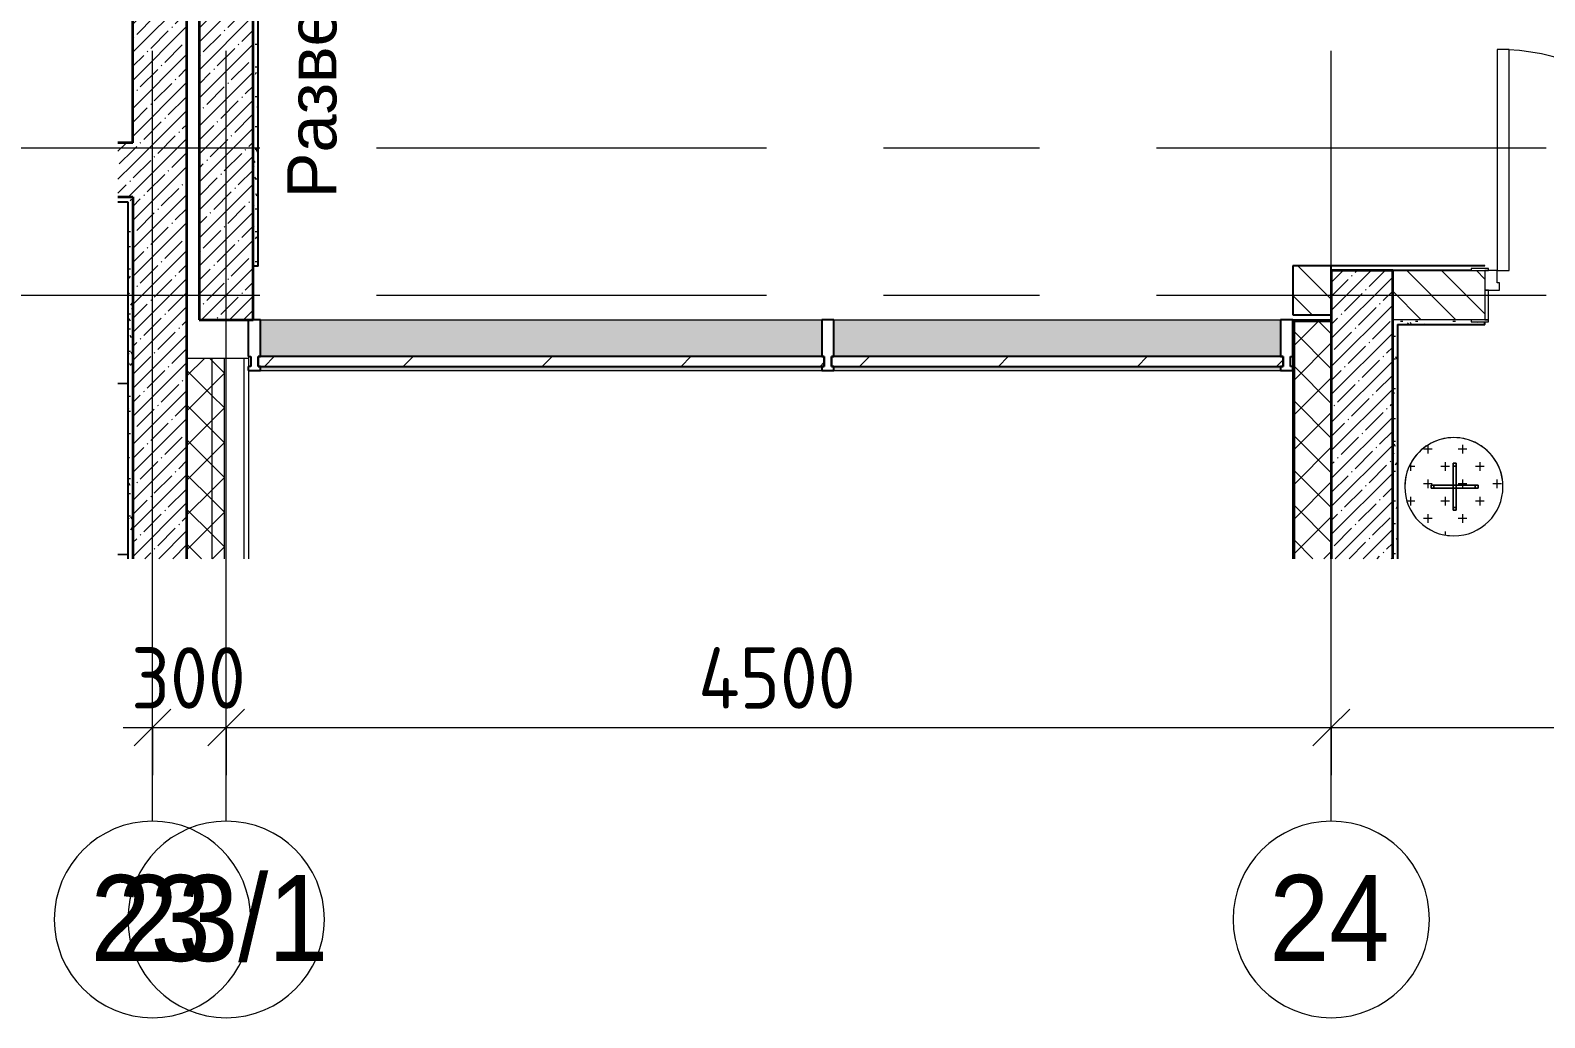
# Model space of a CAD drawing. Header units: millimetres. Extents: x 80461 to 154144, y -1987 to 15370.
# Drawn here: x 84062 to 90229, y 7559 to 11578 of the extents above; entities that cross this region are included whole.
import ezdxf

# ---------------------------------------------------------------- set-up
doc = ezdxf.new("R2010")
doc.units = ezdxf.units.MM
doc.linetypes.add('Осевая', pattern=[3175, 635, -476.25, 1587.5, -476.25])
for name, color, linetype, lineweight in [('A-ANNO-DIMS', 7, 'Continuous', 9), ('A-ANNO-DIMS-100', 7, 'Continuous', 9), ('A-DOOR', 7, 'Continuous', 9), ('A-DOOR-1', 7, 'Continuous', 13), ('A-DOOR-FRAM', 7, 'Continuous', 13), ('A-GLAZ-CURT', 7, 'Continuous', 9), ('A-GLAZ-CURT-1', 7, 'Continuous', 25), ('A-GLAZ-CWMG', 7, 'Continuous', 9), ('A-GLAZ-CWMG-1', 7, 'Continuous', 25), ('A-WALL', 7, 'Continuous', 9), ('G-ANNO-SYMB', 7, 'Continuous', 9), ('I-FURN', 7, 'Continuous', 9), ('I-WALL', 7, 'Continuous', 9), ('Оси', 7, 'Continuous', 9), ('Оси-1', 7, 'Continuous', 20), ('Оси-2', 7, 'Осевая', 9)]:
    doc.layers.add(name, color=color, linetype=linetype, lineweight=lineweight)
for name, color, linetype, lineweight, true_color in [('A-WALL-1', 7, 'Continuous', 25, 0x3c3c3c), ('A-WALL-2', 7, 'Continuous', 35, 0x3c3c3c), ('A-WALL-3', 7, 'Continuous', 13, 0x3c3c3c), ('A-WALL-FNSH-1', 7, 'Continuous', 9, 0x3c3c3c), ('A-WALL-FNSH-2', 7, 'Continuous', 13, 0x3c3c3c), ('I-FURN-1', 7, 'Continuous', 9, 0xf0f0f0)]:
    doc.layers.add(name, color=color, linetype=linetype, lineweight=lineweight, true_color=true_color)
doc.styles.add('Arial', font='arial.ttf', dxfattribs={"width": 0.9, "height": 350})
doc.styles.add('Arial_1', font='arial.ttf', dxfattribs={"height": 200})
doc.styles.add('ISOCPEUR', font='isocpeur.ttf', dxfattribs={"width": 0.9, "height": 250})
doc.dimstyles.new('ISO-2_5_0_9К_БОЛЬШОЙ', dxfattribs={"dimscale": 304.8, "dimtxt": 248.995294, "dimasz": 0.492126, "dimexe": 0.393701, "dimexo": 0.984252, "dimgap": 0, "dimtad": 1, "dimdec": 0, "dimrnd": 10, "dimzin": 0, "dimdsep": 46, "dimtxsty": 'ISOCPEUR', "dimblk1": 'OBLIQUE', "dimblk2": 'OBLIQUE', "dimsah": 1, "dimcen": 0.09, "dimdle": 0.393701, "dimazin": 0, "dimtfac": 1, "dimtdec": 4, "dimtix": 1, "dimtmove": 0, "dimatfit": 3, "dimfxl": 1, "dimtvp": 1, "dimtolj": 1, "dimtzin": 0, "dimarcsym": 2})
pattern_1 = [(45, (0, 0), (-57.024626, 57.024626), []), (45, (57.025, 0), (-57.024626, 57.024626), [100.806, -20.161, 3.353, -16.808])]
pattern_2 = [(45, (0, 0), (-70.71068, 70.71068), []), (135, (0, 0), (-70.71068, -70.71068), [])]
pattern_3 = [(135, (0, 0), (-70.71068, -70.71068), [])]
pattern_4 = [(0, (0, 0), (121.92, 30.48), [10.058, -81.382, 10.058, -81.382, -487.68]), (0, (0, 0), (121.92, 30.48), [-182.88, 10.058, -172.822, 10.058, -81.382, -213.36]), (0, (0, 0), (121.92, 30.48), [-457.2, 10.058, -50.902, 10.058, -142.342]), (120, (45.72, 15.24), (-87.356454, 90.345817), [10.058, -81.382, 10.058, -81.382, -487.68]), (120, (45.72, 15.24), (-87.356454, 90.345817), [-182.88, 10.058, -172.822, 10.058, -81.382, -213.36]), (120, (45.72, 15.24), (-87.356454, 90.345817), [-457.2, 10.058, -50.902, 10.058, -142.342]), (240, (60.96, 76.2), (-34.563546, -120.825817), [10.058, -81.382, 10.058, -81.382, -487.68]), (240, (60.96, 76.2), (-34.563546, -120.825817), [-182.88, 10.058, -172.822, 10.058, -81.382, -213.36]), (240, (60.96, 76.2), (-34.563546, -120.825817), [-457.2, 10.058, -50.902, 10.058, -142.342])]

# ---------------------------------------------------------------- blocks, each defined once
blk = doc.blocks.new('110_Дверь_СКБ_2Ст - Д-2а_п_ Из коридора на лестницу-32215207-План разверток пом_3_41_ Этаж 3')
at = {"layer": 'A-DOOR'}
for centre, radius, start, end in [((-637.5, 100), 900, 0, 90), ((662.5, 100), 400, 90, 180)]:
    blk.add_arc(centre, radius, start, end, dxfattribs=at)
at = {"layer": 'A-DOOR-1'}
for p, q in [((-637.5, 1000), (-637.5, 100)), ((-587.5, 1000), (-637.5, 1000)), ((-587.5, 100), (-587.5, 1000)), ((662.5, 500), (612.5, 500)), ((612.5, 500), (612.5, 100)), ((662.5, 100), (662.5, 500)), ((-637.5, 100), (-587.5, 100)), ((612.5, 100), (662.5, 100))]:
    blk.add_line(p, q, dxfattribs=at)
at = {"layer": 'A-DOOR-FRAM'}
for p, q in [((-672.5, 108), (-742.5, 108)), ((-742.5, 108), (-742.5, 100)), ((-742.5, 100), (-672.5, 100)), ((-637.5, 100), (-687.5, 100)), ((-687.5, 100), (-687.5, 20)), ((-672.5, 100), (-672.5, 108)), ((-637.5, 50), (-637.5, 100)), ((662.5, 100), (662.5, 50)), ((712.5, 100), (662.5, 100)), ((767.5, 108), (697.5, 108)), ((697.5, 108), (697.5, 100)), ((697.5, 100), (767.5, 100)), ((712.5, 20), (712.5, 100)), ((767.5, 100), (767.5, 108)), ((-687.5, 20), (-627.5, 20)), ((-672.5, 20), (-687.5, 20)), ((-687.5, 20), (-687.5, -100)), ((-672.5, -100), (-672.5, 20)), ((-627.5, 50), (-637.5, 50)), ((-627.5, 20), (-627.5, 50)), ((662.5, 50), (652.5, 50)), ((652.5, 50), (652.5, 20)), ((652.5, 20), (712.5, 20)), ((712.5, 20), (697.5, 20)), ((697.5, 20), (697.5, -100)), ((712.5, -100), (712.5, 20)), ((-672.5, -100), (-742.5, -100)), ((-742.5, -100), (-742.5, -108)), ((-742.5, -108), (-672.5, -108)), ((-687.5, -100), (-672.5, -100)), ((-672.5, -108), (-672.5, -100)), ((697.5, -100), (712.5, -100)), ((767.5, -100), (697.5, -100)), ((697.5, -100), (697.5, -108)), ((697.5, -108), (767.5, -108)), ((767.5, -108), (767.5, -100))]:
    blk.add_line(p, q, dxfattribs=at)
blk = doc.blocks.new('Системная панель - Стекло - 40мм-33184352-План разверток пом_3_41_ Этаж 3')
at = {"layer": 'A-GLAZ-CURT'}
h = blk.add_hatch(dxfattribs=at)
h.set_pattern_fill('FP_14', color=256, style=0, pattern_type=2)
h.set_pattern_definition([(45, (-86242.5, -10110), (-282.8427, 282.8427), [200, -600]), (45, (-86442.5, -10210), (-282.8427, 282.8427), [600, -200]), (45, (-86042.5, -10310), (-282.8427, 282.8427), [200, -600])])
h.paths.add_polyline_path([(1152.5, 0), (1152.5, 40), (-1152.5, 40), (-1152.5, 0), (207.8, 0)])
at = {"layer": 'A-GLAZ-CURT-1'}
for p, q in [((1152.5, 40), (-1152.5, 40)), ((-1152.5, 40), (-1152.5, 0)), ((-1152.5, 0), (1152.5, 0)), ((1152.5, 0), (1152.5, 40))]:
    blk.add_line(p, q, dxfattribs=at)
blk = doc.blocks.new('Системная панель - Стекло - 40мм-33184353-План разверток пом_3_41_ Этаж 3')
at = {"layer": 'A-GLAZ-CURT'}
h = blk.add_hatch(dxfattribs=at)
h.set_pattern_fill('FP_15', color=256, style=0, pattern_type=2)
h.set_pattern_definition([(45, (-88344.25, -10110), (-282.8427, 282.8427), [200, -600]), (45, (-88544.25, -10210), (-282.8427, 282.8427), [600, -200]), (45, (-88144.25, -10310), (-282.8427, 282.8427), [200, -600])])
h.paths.add_polyline_path([(919.2, 0), (919.2, 40), (-919.2, 40), (-919.2, 0), (37.1, 0)])
at = {"layer": 'A-GLAZ-CURT-1'}
for p, q in [((919.2, 40), (-919.2, 40)), ((-919.2, 40), (-919.2, 0)), ((-919.2, 0), (919.2, 0)), ((919.2, 0), (919.2, 40))]:
    blk.add_line(p, q, dxfattribs=at)
blk = doc.blocks.new('Прямоугольный импост - Импост структурный с накладкой - 190мм-33184356-План разверток пом_3_41_ Этаж 3')
at = {"layer": 'A-GLAZ-CWMG-1'}
for p, q in [((-50, 0), (-50, 17)), ((-50, 17), (0, 17)), ((-40, 0), (-50, 0)), ((-40, -40), (-40, 0)), ((0, 0), (-10, 0)), ((-10, 0), (-10, -40)), ((0, 17), (0, 0)), ((-50, -190), (-50, -40)), ((-50, -40), (-40, -40)), ((-10, -40), (0, -40)), ((0, -40), (0, -190)), ((0, -190), (-50, -190))]:
    blk.add_line(p, q, dxfattribs=at)
blk = doc.blocks.new('Прямоугольный импост - Импост структурный с накладкой - 190мм-33184358-План разверток пом_3_41_ Этаж 3')
at = {"layer": 'A-GLAZ-CWMG-1'}
for p, q in [((0, 17), (-50, 17)), ((-50, 17), (-50, 0)), ((-50, 0), (-40, 0)), ((-40, 0), (-40, -40)), ((-10, -40), (-10, 0)), ((-10, 0), (0, 0)), ((0, 0), (0, 17)), ((-40, -40), (-50, -40)), ((-50, -40), (-50, -190)), ((0, -40), (-10, -40)), ((0, -190), (0, -40)), ((-50, -190), (0, -190))]:
    blk.add_line(p, q, dxfattribs=at)
blk = doc.blocks.new('Прямоугольный импост - Импост структурный с накладкой - 190мм-33184349-План разверток пом_3_41_ Этаж 3')
at = {"layer": 'A-GLAZ-CWMG-1'}
for p, q in [((-25, 0), (-25, 17)), ((-25, 17), (25, 17)), ((-15, 0), (-25, 0)), ((-15, -40), (-15, 0)), ((25, 0), (15, 0)), ((15, 0), (15, -40)), ((25, 17), (25, 0)), ((-25, -190), (-25, -40)), ((-25, -40), (-15, -40)), ((15, -40), (25, -40)), ((25, -40), (25, -190)), ((25, -190), (-25, -190))]:
    blk.add_line(p, q, dxfattribs=at)
blk = doc.blocks.new('Прямоугольный импост - Импост структурный с накладкой - 190мм-23186050-План разверток пом_3_41_ Этаж 3')
at = {"layer": 'A-GLAZ-CWMG'}
for points in [[(85000, 10250), (87285, 10250), (87285, 10400), (85000, 10400)], [(87285, 10193), (87285, 10210), (85000, 10210), (85000, 10193), (86350.3, 10193)]]:
    blk.add_hatch(color=256, dxfattribs=at).paths.add_polyline_path(points)
for p, q in [((85000, 10400), (87285, 10400)), ((85000, 10193), (87285, 10193))]:
    blk.add_line(p, q, dxfattribs=at)
blk = doc.blocks.new('Прямоугольный импост - Импост структурный с накладкой - 190мм-23186051-План разверток пом_3_41_ Этаж 3')
at = {"layer": 'A-GLAZ-CWMG'}
for points in [[(88000, 10250), (88000, 10400), (87335, 10400), (87335, 10250)], [(88000, 10193), (88000, 10210), (87335, 10210), (87335, 10193)]]:
    blk.add_hatch(color=256, dxfattribs=at).paths.add_polyline_path(points)
for p, q in [((87335, 10400), (88000, 10400)), ((87335, 10193), (88000, 10193))]:
    blk.add_line(p, q, dxfattribs=at)
blk = doc.blocks.new('Прямоугольный импост - Импост структурный с накладкой - 190мм-23186052-План разверток пом_3_41_ Этаж 3')
at = {"layer": 'A-GLAZ-CWMG'}
for points in [[(88281.3, 10250), (89153.5, 10250), (89153.5, 10400), (88000, 10400), (88000, 10250)], [(89153.5, 10193), (89153.5, 10210), (88000, 10210), (88000, 10193), (88281.3, 10193)]]:
    blk.add_hatch(color=256, dxfattribs=at).paths.add_polyline_path(points)
for p, q in [((88000, 10400), (89153.5, 10400)), ((88000, 10193), (89153.5, 10193))]:
    blk.add_line(p, q, dxfattribs=at)
blk = doc.blocks.new('вешалка - 1_15-25608323-План разверток пом_3_41_ Этаж 3')
at = {"layer": 'I-FURN'}
h = blk.add_hatch(dxfattribs=at)
h.set_pattern_fill('FP_18', color=256, style=0, pattern_type=2)
h.set_pattern_definition([(0, (-89859.24, -9720.22), (70.485, 70.485), [35.242, -105.727]), (90, (-89841.62, -9737.84), (-70.485, 70.485), [35.242, -105.727])])
h.paths.add_polyline_path([(24.1, -198.5), (70.9, -187), (113.6, -164.6), (149.7, -132.6), (177.1, -92.9), (194.2, -47.9), (200, 0), (194.2, 47.9), (177.1, 92.9), (149.7, 132.6), (113.6, 164.6), (70.9, 187), (24.1, 198.5), (-24.1, 198.5), (-70.9, 187), (-113.6, 164.6), (-149.7, 132.6), (-177.1, 92.9), (-194.2, 47.9), (-200, 0), (-194.2, -47.9), (-177.1, -92.9), (-149.7, -132.6), (-113.6, -164.6), (-70.9, -187), (-24.1, -198.5)])
at = {"layer": 'I-FURN-1'}
for p, q in [((9, 96), (-3, 96)), ((-3, 96), (-3, 84)), ((-3, 84), (-3, 96)), ((-3, 96), (9, 96)), ((9, 96), (-3, 96)), ((-3, 96), (-3, 84)), ((-3, 84), (-3, 96)), ((-3, 96), (9, 96)), ((-3, 84), (9, 84)), ((9, 84), (-3, 84)), ((-3, 84), (-3, 6)), ((-3, 6), (-3, 84)), ((9, 84), (9, 96)), ((9, 96), (9, 84)), ((9, 84), (9, 96)), ((9, 96), (9, 84)), ((9, 6), (9, 84)), ((9, 84), (9, 6)), ((-81, 6), (-93, 6)), ((-93, 6), (-93, -6)), ((-93, -6), (-93, 6)), ((-93, 6), (-81, 6)), ((-81, 6), (-93, 6)), ((-93, 6), (-93, -6)), ((-93, -6), (-93, 6)), ((-93, 6), (-81, 6)), ((-81, -6), (-81, 6)), ((-81, 6), (-81, -6)), ((-3, 6), (-81, 6)), ((-81, 6), (-3, 6)), ((9, 6), (-3, 6)), ((-3, 6), (-3, -6)), ((-3, -6), (-3, 6)), ((-3, 6), (9, 6)), ((87, 6), (9, 6)), ((9, 6), (87, 6)), ((9, -6), (9, 6)), ((9, 6), (9, -6)), ((87, 6), (87, -6)), ((99, 6), (87, 6)), ((87, 6), (99, 6)), ((87, -6), (87, 6)), ((99, 6), (87, 6)), ((87, 6), (99, 6)), ((99, -6), (99, 6)), ((99, 6), (99, -6)), ((99, -6), (99, 6)), ((99, 6), (99, -6)), ((-93, -6), (-81, -6)), ((-81, -6), (-93, -6)), ((-93, -6), (-81, -6)), ((-81, -6), (-93, -6)), ((-81, -6), (-3, -6)), ((-3, -6), (-81, -6)), ((-3, -6), (-3, -84)), ((-3, -84), (-3, -6)), ((-3, -6), (9, -6)), ((9, -6), (-3, -6)), ((9, -84), (9, -6)), ((9, -6), (87, -6)), ((87, -6), (9, -6)), ((9, -6), (9, -84)), ((87, -6), (99, -6)), ((99, -6), (87, -6)), ((87, -6), (99, -6)), ((99, -6), (87, -6)), ((9, -84), (-3, -84)), ((-3, -84), (-3, -96)), ((-3, -96), (-3, -84)), ((-3, -84), (9, -84)), ((-3, -84), (-3, -96)), ((-3, -96), (-3, -84)), ((-3, -96), (9, -96)), ((9, -96), (-3, -96)), ((-3, -96), (9, -96)), ((9, -96), (-3, -96)), ((9, -96), (9, -84)), ((9, -84), (9, -96)), ((9, -96), (9, -84)), ((9, -84), (9, -96))]:
    blk.add_line(p, q, dxfattribs=at)
for start, end in [(360, 180), (96.92308, 124.61538), (69.23077, 96.92308), (0, 69.23077), (124.61538, 152.30769), (152.30769, 166.15385), (166.15385, 180), (180, 360), (180, 0)]:
    blk.add_arc((0, 0), 200, start, end, dxfattribs=at)
blk = doc.blocks.new('шкаф 1_112 - шкаф 1_112-31117176-План разверток пом_3_41_ Этаж 3')
at = {"layer": 'I-FURN-1'}
for p, q in [((0, 6070), (-40.7, 6070)), ((0, 6070), (-40.7, 6070)), ((-40.7, 6070), (0, 6070)), ((0, 5356.8), (0, 6070)), ((0, 5375), (0, 6070)), ((0, 6070), (0, 5375)), ((-40.7, 5375), (0, 5375)), ((0, 5375), (-40.7, 5375)), ((-40.7, 5375), (0, 5375)), ((-40.7, 5375), (0, 5375)), ((0, 5375), (-40.7, 5375)), ((0, 5356.8), (0, 5375)), ((0, 5375), (0, 5356.8))]:
    blk.add_line(p, q, dxfattribs=at)
blk = doc.blocks.new('Ось сетки - D8-29747960-План разверток пом_3_41_ Этаж 3')
at = {"layer": 'Оси-1'}
for start, end in [(360, 180), (180, 360)]:
    blk.add_arc((0, 0), 4, start, end, dxfattribs=at)
blk = doc.blocks.new('DIMBLOCK2-План разверток пом_3_41_ Этаж 3')
at = {"layer": 'A-ANNO-DIMS-100'}
for p, q in [((84560, 8546.4), (84560, 8860.3)), ((84860, 8546.4), (84860, 8860.3)), ((84440, 8740.3), (84860, 8740.3)), ((84560, 8740.3), (84560, 8546.4)), ((84860, 8740.3), (84860, 8546.4))]:
    blk.add_line(p, q, dxfattribs=at)
at = {"layer": 'A-ANNO-DIMS-100', "lineweight": 20}
for p, q in [((84560, 8740.3), (84635, 8815.3)), ((84860, 8740.3), (84935, 8815.3)), ((84560, 8740.3), (84485, 8665.3)), ((84860, 8740.3), (84785, 8665.3))]:
    blk.add_line(p, q, dxfattribs=at)
at = {"layer": 'A-ANNO-DIMS-100', "color": 0, "insert": (84473, 9067), "char_height": 250, "width": 568.858, "attachment_point": 1, "line_spacing_factor": 1.149209, "style": 'ISOCPEUR'}
blk.add_mtext('300', dxfattribs=at)
blk = doc.blocks.new('_Oblique')
at = {"color": 0, "linetype": 'ByBlock', "lineweight": -2}
blk.add_line((-0.5, -0.5), (0.5, 0.5), dxfattribs=at)
blk = doc.blocks.new('DIMBLOCK3-План разверток пом_3_41_ Этаж 3')
at = {"layer": 'A-ANNO-DIMS-100'}
for p, q in [((84860, 8546.4), (84860, 8860.3)), ((89360, 8546.4), (89360, 8860.3)), ((84860, 8740.3), (89360, 8740.3)), ((84860, 8740.3), (84860, 8546.4)), ((89360, 8740.3), (89360, 8546.4))]:
    blk.add_line(p, q, dxfattribs=at)
at = {"layer": 'A-ANNO-DIMS-100', "lineweight": 20}
for p, q in [((84860, 8740.3), (84935, 8815.3)), ((89360, 8740.3), (89435, 8815.3)), ((84860, 8740.3), (84785, 8665.3)), ((89360, 8740.3), (89285, 8665.3))]:
    blk.add_line(p, q, dxfattribs=at)
at = {"layer": 'A-ANNO-DIMS-100', "color": 0, "insert": (86782, 9067), "char_height": 250, "width": 787.208, "attachment_point": 1, "line_spacing_factor": 1.149209, "style": 'ISOCPEUR'}
blk.add_mtext('4500', dxfattribs=at)
blk = doc.blocks.new('DIMBLOCK4-План разверток пом_3_41_ Этаж 3')
at = {"layer": 'A-ANNO-DIMS-100'}
for p, q in [((89360, 8546.4), (89360, 8860.3)), ((92860, 8546.4), (92860, 8860.3)), ((89360, 8740.3), (92860, 8740.3)), ((89360, 8740.3), (89360, 8546.4)), ((92860, 8740.3), (92860, 8546.4))]:
    blk.add_line(p, q, dxfattribs=at)
at = {"layer": 'A-ANNO-DIMS-100', "lineweight": 20}
for p, q in [((89360, 8740.3), (89435, 8815.3)), ((92860, 8740.3), (92935, 8815.3)), ((89360, 8740.3), (89285, 8665.3)), ((92860, 8740.3), (92785, 8665.3))]:
    blk.add_line(p, q, dxfattribs=at)
at = {"layer": 'A-ANNO-DIMS-100', "color": 0, "insert": (90794, 9067), "char_height": 250, "width": 758.478, "attachment_point": 1, "line_spacing_factor": 1.149209, "style": 'ISOCPEUR'}
blk.add_mtext('3500', dxfattribs=at)

msp = doc.modelspace()

# ---------------------------------------------------------------- hatches: boundary and pattern name
at = {"layer": 'A-WALL'}
h = msp.add_hatch(dxfattribs=at)
h.set_pattern_fill('FP_4', color=256, style=0, pattern_type=2)
h.set_pattern_definition(pattern_2)
h.paths.add_polyline_path([(89360, 9426.8), (89360, 10392), (89210, 10392), (89210, 9426.8), (89246.8, 9426.8)])
h = msp.add_hatch(dxfattribs=at)
h.set_pattern_fill('FP_4', color=256, style=0, pattern_type=2)
h.set_pattern_definition(pattern_2)
h.paths.add_polyline_path([(84801.6, 9426.8), (84801.6, 10242), (84701.6, 10242), (84701.6, 9426.8)])
h = msp.add_hatch(dxfattribs=at)
h.set_pattern_fill('FP_4', color=256, style=0, pattern_type=2)
h.set_pattern_definition(pattern_2)
h.paths.add_polyline_path([(84851.6, 9426.8), (84851.6, 10242), (84801.6, 10242), (84801.6, 9426.8)])
at = {"layer": 'I-WALL'}
h = msp.add_hatch(dxfattribs=at)
h.set_pattern_fill('FP_2', color=256, style=0, pattern_type=2)
h.set_pattern_definition(pattern_1)
h.paths.add_polyline_path([(84527.3, 9426.8), (84700, 9426.8), (84700, 14552.1), (84480, 14552.1), (84480, 9426.8)])
h = msp.add_hatch(dxfattribs=at)
h.set_pattern_fill('FP_2', color=256, style=0, pattern_type=2)
h.set_pattern_definition(pattern_1)
h.paths.add_polyline_path([(84750, 10400), (84970, 10400), (84970, 14552.1), (84750, 14552.1), (84750, 10708.1)])
h = msp.add_hatch(dxfattribs=at)
h.set_pattern_fill('FP_17', color=256, style=0, pattern_type=2)
h.set_pattern_definition(pattern_4)
h.paths.add_polyline_path([(84970, 10620), (84990, 10620), (84990, 13400), (84970, 13400), (84970, 10708.1)])
h = msp.add_hatch(dxfattribs=at)
h.set_pattern_fill('FP_2', color=256, style=0, pattern_type=2)
h.set_pattern_definition(pattern_1)
h.paths.add_polyline_path([(84460, 10900), (84480, 10900), (84480, 11120), (84419.3, 11120), (84419.3, 10900)])
h = msp.add_hatch(dxfattribs=at)
h.set_pattern_fill('FP_17', color=256, style=0, pattern_type=2)
h.set_pattern_definition(pattern_4)
h.paths.add_polyline_path([(84459, 10880), (84460, 10880), (84460, 10900), (84419.3, 10900), (84419.3, 10880)])
h = msp.add_hatch(dxfattribs=at)
h.set_pattern_fill('FP_17', color=256, style=0, pattern_type=2)
h.set_pattern_definition(pattern_4)
h.paths.add_polyline_path([(84460, 9426.8), (84480, 9426.8), (84480, 10900), (84460, 10900), (84460, 9445)])
h = msp.add_hatch(dxfattribs=at)
h.set_pattern_fill('FP_3', color=256, style=0, pattern_type=2)
h.set_pattern_definition(pattern_3)
h.paths.add_polyline_path([(89360, 10420), (89360, 10620), (89203.5, 10620), (89203.5, 10420), (89246.8, 10420)])
h = msp.add_hatch(dxfattribs=at)
h.set_pattern_fill('FP_2', color=256, style=0, pattern_type=2)
h.set_pattern_definition(pattern_1)
h.paths.add_polyline_path([(89360, 9426.8), (89610, 9426.8), (89610, 10600), (89360, 10600), (89360, 10067.5)])
h = msp.add_hatch(dxfattribs=at)
h.set_pattern_fill('FP_3', color=256, style=0, pattern_type=2)
h.set_pattern_definition(pattern_3)
h.paths.add_polyline_path([(94210, 10400), (94210, 10600), (93460, 10600), (93460, 10400), (94190, 10400)])
h.paths.add_polyline_path([(92030, 10400), (92510, 10400), (92510, 10600), (91385, 10600), (91385, 10400), (91950, 10400)])
h.paths.add_polyline_path([(89930, 10400), (89985, 10400), (89985, 10600), (89610, 10600), (89610, 10400), (89785, 10400)])
h = msp.add_hatch(dxfattribs=at)
h.set_pattern_fill('FP_17', color=256, style=0, pattern_type=2)
h.set_pattern_definition(pattern_4)
h.paths.add_polyline_path([(89628.1, 9426.8), (89630, 9426.8), (89630, 10400), (89610, 10400), (89610, 9426.8)])
h = msp.add_hatch(dxfattribs=at)
h.set_pattern_fill('FP_17', color=256, style=0, pattern_type=2)
h.set_pattern_definition(pattern_4)
h.paths.add_polyline_path([(91385, 10380), (91930, 10380), (91930, 10400), (91440, 10400), (91440, 10392), (91385, 10392)])
h.paths.add_polyline_path([(89930, 10380), (89985, 10380), (89985, 10392), (89930, 10392), (89930, 10400), (89630, 10400), (89630, 10380)])

# ---------------------------------------------------------------- linework, layer by layer
at = {"layer": 'A-WALL'}
for p, q in [((89210, 10392), (89210, 9426.8)), ((89360, 10392), (89210, 10392)), ((89930, 10400), (89610, 10400)), ((84801.6, 10242), (84801.6, 9426.8)), ((84851.6, 10242), (84851.6, 9426.8))]:
    msp.add_line(p, q, dxfattribs=at)
at = {"layer": 'A-WALL-1'}
for p, q in [((84990, 10620), (84990, 13380)), ((84419.3, 10880), (84460, 10880)), ((84460, 10880), (84460, 9426.8)), ((84970, 10620), (84990, 10620)), ((89360, 10620), (89203.5, 10620)), ((89203.5, 10620), (89203.5, 10420)), ((89360, 10420), (89360, 10620)), ((89930, 10600), (89610, 10600)), ((89203.5, 10420), (89360, 10420)), ((89630, 10380), (89985, 10380)), ((89630, 10380), (89630, 9426.8)), ((89985, 10380), (89985, 10392))]:
    msp.add_line(p, q, dxfattribs=at)
at = {"layer": 'A-WALL-2'}
for p, q in [((84480, 11120), (84480, 14552.1)), ((84700, 9426.8), (84700, 14552.1)), ((84750, 14552.1), (84750, 10400)), ((84970, 10400), (84970, 14552.1)), ((84480, 11120), (84419.3, 11120)), ((84419.3, 10900), (84480, 10900)), ((84480, 10900), (84480, 9426.8)), ((89610, 10600), (89360, 10600)), ((89360, 10600), (89360, 10400)), ((89610, 9426.8), (89610, 10600)), ((84750, 10400), (84970, 10400)), ((89360, 10400), (89360, 9426.8))]:
    msp.add_line(p, q, dxfattribs=at)
at = {"layer": 'A-WALL-3'}
for p, q in [((84931.6, 10242), (84701.6, 10242)), ((84701.6, 10242), (84701.6, 9426.8)), ((84931.6, 10242), (84931.6, 9426.8))]:
    msp.add_line(p, q, dxfattribs=at)
at = {"layer": 'A-WALL-FNSH-1'}
for p, q in [((89360, 10400), (89202, 10400)), ((89202, 10400), (89202, 9426.8)), ((84951.6, 10242), (84931.6, 10242)), ((84951.6, 9426.8), (84951.6, 10242))]:
    msp.add_line(p, q, dxfattribs=at)
at = {"layer": 'A-WALL-FNSH-2'}
for p, q in [((84991, 10620), (84991, 13379)), ((84419.3, 10879), (84459, 10879)), ((84459, 10879), (84459, 9426.8)), ((84990, 10620), (84991, 10620)), ((89985, 10621), (89203.5, 10621)), ((89203.5, 10621), (89203.5, 10620)), ((89360, 10620), (89985, 10620)), ((89985, 10620), (89985, 10621)), ((89207, 10395), (89207, 9426.8)), ((89360, 10395), (89207, 10395)), ((89631, 10379), (89985, 10379)), ((89631, 9426.8), (89631, 10379)), ((89985, 10379), (89985, 10380))]:
    msp.add_line(p, q, dxfattribs=at)
at = {"layer": 'Оси'}
for p, q in [((81861.4, 11100), (84361.4, 11100)), ((84560, 8359), (84560, 10859)), ((84860, 8359), (84860, 10859)), ((89360, 8359), (89360, 10859)), ((81861.4, 10500), (84361.4, 10500))]:
    msp.add_line(p, q, dxfattribs=at)
at = {"layer": 'Оси-2'}
for p, q in [((84560, 10859), (84560, 12869.6)), ((84860, 10859), (84860, 12869.6)), ((89360, 10859), (89360, 12869.6)), ((84361.4, 11100), (97424.1, 11100)), ((84361.4, 10500), (97424.1, 10500))]:
    msp.add_line(p, q, dxfattribs=at)

# ---------------------------------------------------------------- block references
at = {"layer": 'A-DOOR'}
msp.add_blockref('110_Дверь_СКБ_2Ст - Д-2а_п_ Из коридора на лестницу-32215207-План разверток пом_3_41_ Этаж 3', (90672.5, 10500), dxfattribs=at)
at = {"layer": 'A-GLAZ-CURT'}
for name, p in [('Системная панель - Стекло - 40мм-33184352-План разверток пом_3_41_ Этаж 3', (86142.5, 10210)), ('Системная панель - Стекло - 40мм-33184353-План разверток пом_3_41_ Этаж 3', (88244.3, 10210))]:
    msp.add_blockref(name, p, dxfattribs=at)
at = {"layer": 'A-GLAZ-CWMG', "rotation": 180}
msp.add_blockref('Прямоугольный импост - Импост структурный с накладкой - 190мм-33184358-План разверток пом_3_41_ Этаж 3', (84950, 10210), dxfattribs=at)
at = {"layer": 'A-GLAZ-CWMG'}
for name in ['Прямоугольный импост - Импост структурный с накладкой - 190мм-23186050-План разверток пом_3_41_ Этаж 3', 'Прямоугольный импост - Импост структурный с накладкой - 190мм-23186051-План разверток пом_3_41_ Этаж 3', 'Прямоугольный импост - Импост структурный с накладкой - 190мм-23186052-План разверток пом_3_41_ Этаж 3']:
    msp.add_blockref(name, (0, 0), dxfattribs=at)
at = {"layer": 'A-GLAZ-CWMG', "extrusion": (0, 0, -1), "rotation": 180}
for name, p in [('Прямоугольный импост - Импост структурный с накладкой - 190мм-33184349-План разверток пом_3_41_ Этаж 3', (-87310, 10210)), ('Прямоугольный импост - Импост структурный с накладкой - 190мм-33184356-План разверток пом_3_41_ Этаж 3', (-89203.5, 10210))]:
    msp.add_blockref(name, p, dxfattribs=at)
at = {"layer": 'I-FURN-1'}
for name, p in [('шкаф 1_112 - шкаф 1_112-31117176-План разверток пом_3_41_ Этаж 3', (84460, 4070)), ('вешалка - 1_15-25608323-План разверток пом_3_41_ Этаж 3', (89859.2, 9720.2))]:
    msp.add_blockref(name, p, dxfattribs=at)
at = {"layer": 'Оси-1', "xscale": 99.99999999999993, "yscale": 99.99999999999993, "zscale": 99.99999999999993}
for p in [(84560, 7959), (84860, 7959), (89360, 7959)]:
    msp.add_blockref('Ось сетки - D8-29747960-План разверток пом_3_41_ Этаж 3', p, dxfattribs=at)

# ---------------------------------------------------------------- texts
at = {"layer": 'G-ANNO-SYMB', "insert": (85108.7, 10894.1), "char_height": 200, "width": 1659.493, "attachment_point": 1, "rotation": 90, "style": 'Arial_1'}
msp.add_mtext('Развертка', dxfattribs=at)
at = {"layer": 'Оси', "char_height": 350, "attachment_point": 1, "style": 'Arial'}
for s, insert, width in [('23', (84307.4, 8139.7), 606.076), ('23/1', (84419.7, 8139.7), 1060.633), ('24', (89107.4, 8139.7), 606.076)]:
    msp.add_mtext(s, dxfattribs=dict(at, insert=insert, width=width))

# ---------------------------------------------------------------- dimensions: what is measured, and where the dimension line sits
at = {"layer": 'A-ANNO-DIMS'}
for base, p1, p2, override, picture, middle in [((84860, 8740.3), (84560, 8846.4), (84860, 8846.4), {"dimpost": '<>', "dimfxl": 300}, 'DIMBLOCK2-План разверток пом_3_41_ Этаж 3', (84710, 8865.3)), ((89360, 8740.3), (84860, 8846.4), (89360, 8846.4), {"dimpost": '<>', "dimfxl": 4500}, 'DIMBLOCK3-План разверток пом_3_41_ Этаж 3', (87110, 8865.3)), ((92860, 8740.3), (89360, 8846.4), (92860, 8846.4), {"dimpost": '<>', "dimfxl": 3500}, 'DIMBLOCK4-План разверток пом_3_41_ Этаж 3', (91110, 8865.3))]:
    dim = msp.add_linear_dim(base=base, p1=p1, p2=p2, dimstyle='ISO-2_5_0_9К_БОЛЬШОЙ', override=override, dxfattribs=at)
    dim.commit()
    dim.dimension.update_dxf_attribs({"geometry": picture, "text_midpoint": middle})

doc.saveas('drawing.dxf')
